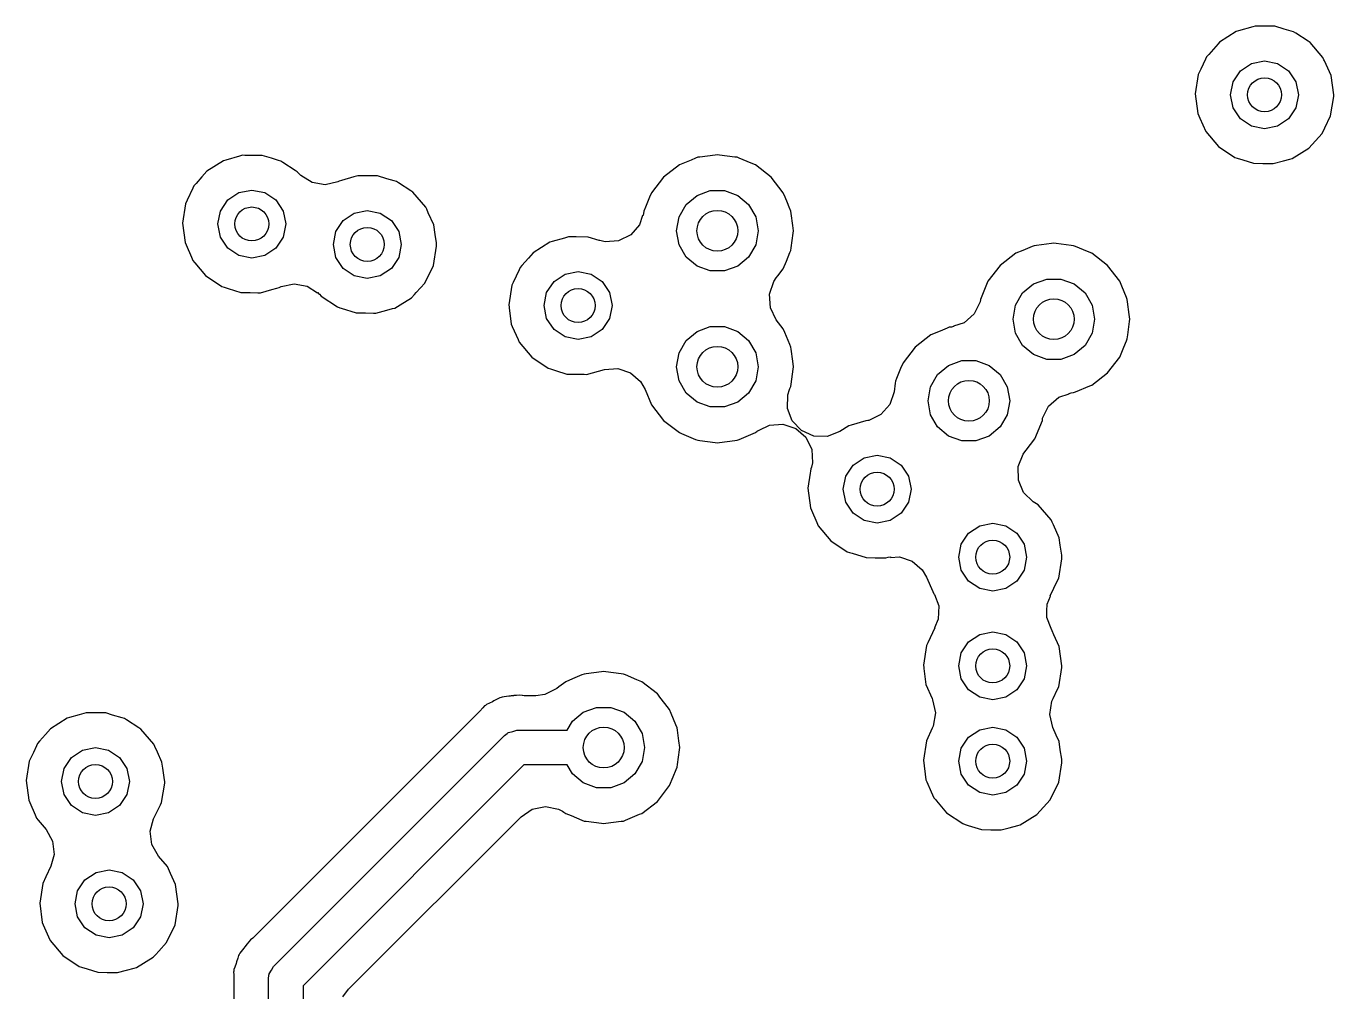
# Model space of a CAD drawing. Extents: x 0.99 to 4.24, y -7.27 to -4.02.
# Drawn here: x 1.291 to 1.6697, y -6.3739 to -6.0943 of the extents above; entities that cross this region are included whole.
import ezdxf

# ---------------------------------------------------------------- set-up
doc = ezdxf.new("R2010")
doc.units = 0
doc.header["$MEASUREMENT"] = 0
doc.layers.add('BLACK', color=7, linetype='CONTINUOUS')

msp = doc.modelspace()

# ---------------------------------------------------------------- linework, layer by layer
at = {"layer": 'BLACK', "linetype": 'CONTINUOUS'}
for p, q in [((1.64141, -6.09586), (1.6366, -6.09889)), ((1.64209, -6.09566), (1.64141, -6.09586)), ((1.6462, -6.09449), (1.64209, -6.09566)), ((1.64209, -6.09566), (1.64209, -6.09566)), ((1.64688, -6.09429), (1.6462, -6.09449)), ((1.6462, -6.09449), (1.6462, -6.09449)), ((1.64759, -6.0943), (1.64688, -6.09429)), ((1.6491, -6.09431), (1.64759, -6.0943)), ((1.65257, -6.09433), (1.6491, -6.09431)), ((1.6553, -6.09514), (1.65257, -6.09433)), ((1.65734, -6.09575), (1.6553, -6.09514)), ((1.65802, -6.09596), (1.65734, -6.09575)), ((1.65734, -6.09575), (1.65734, -6.09575)), ((1.65862, -6.09634), (1.65802, -6.09596)), ((1.6622, -6.09867), (1.65862, -6.09634)), ((1.63613, -6.09942), (1.63346, -6.10245)), ((1.6366, -6.09889), (1.63613, -6.09942)), ((1.6628, -6.09905), (1.6622, -6.09867)), ((1.6622, -6.09867), (1.6622, -6.09867)), ((1.66651, -6.10336), (1.6628, -6.09905)), ((1.63253, -6.1038), (1.63114, -6.10676)), ((1.63283, -6.10316), (1.63253, -6.1038)), ((1.63253, -6.1038), (1.63253, -6.1038)), ((1.63346, -6.10245), (1.63283, -6.10316)), ((1.64584, -6.10508), (1.64961, -6.10433)), ((1.64961, -6.10433), (1.65337, -6.10508)), ((1.66681, -6.10401), (1.66651, -6.10336)), ((1.66697, -6.10437), (1.66681, -6.10401)), ((1.66681, -6.10401), (1.66681, -6.10401)), ((1.66887, -6.10854), (1.66697, -6.10437)), ((1.63042, -6.10831), (1.62954, -6.11393)), ((1.63114, -6.10676), (1.63042, -6.10831)), ((1.64051, -6.11041), (1.64265, -6.10721)), ((1.64265, -6.10721), (1.64584, -6.10508)), ((1.65337, -6.10508), (1.65657, -6.10721)), ((1.65657, -6.10721), (1.6587, -6.11041)), ((1.66967, -6.11417), (1.66887, -6.10854)), ((1.63976, -6.11417), (1.64051, -6.11041)), ((1.6587, -6.11041), (1.65945, -6.11417)), ((1.62954, -6.11393), (1.63028, -6.11957)), ((1.64051, -6.11794), (1.63976, -6.11417)), ((1.65945, -6.11417), (1.6587, -6.11794)), ((1.66872, -6.12027), (1.66967, -6.11466)), ((1.66967, -6.11466), (1.66967, -6.11417)), ((1.63028, -6.11957), (1.63056, -6.12022)), ((1.64265, -6.12113), (1.64051, -6.11794)), ((1.6587, -6.11794), (1.65657, -6.12113)), ((1.63056, -6.12022), (1.63056, -6.12022)), ((1.63056, -6.12022), (1.63087, -6.12091)), ((1.63087, -6.12091), (1.63257, -6.12478)), ((1.64584, -6.12327), (1.64265, -6.12113)), ((1.64961, -6.12402), (1.64584, -6.12327)), ((1.65337, -6.12327), (1.64961, -6.12402)), ((1.65657, -6.12113), (1.65337, -6.12327)), ((1.66703, -6.12377), (1.66872, -6.12027)), ((1.63257, -6.12478), (1.63623, -6.12913)), ((1.66242, -6.12961), (1.66624, -6.12539)), ((1.66624, -6.12539), (1.66703, -6.12377)), ((1.63623, -6.12913), (1.64097, -6.13228)), ((1.65758, -6.13259), (1.66242, -6.12961)), ((1.34811, -6.13326), (1.34329, -6.13629)), ((1.34879, -6.13306), (1.34811, -6.13326)), ((1.35278, -6.13192), (1.34879, -6.13306)), ((1.34879, -6.13306), (1.34879, -6.13306)), ((1.35358, -6.13169), (1.35278, -6.13192)), ((1.35429, -6.1317), (1.35358, -6.13169)), ((1.3558, -6.13171), (1.35429, -6.1317)), ((1.35927, -6.13173), (1.3558, -6.13171)), ((1.36199, -6.13254), (1.35927, -6.13173)), ((1.36404, -6.13316), (1.36199, -6.13254)), ((1.36472, -6.13336), (1.36404, -6.13316)), ((1.36404, -6.13316), (1.36404, -6.13316)), ((1.36531, -6.13374), (1.36472, -6.13336)), ((1.3689, -6.13607), (1.36531, -6.13374)), ((1.48013, -6.13447), (1.47557, -6.13797)), ((1.48352, -6.13307), (1.48013, -6.13447)), ((1.48484, -6.13252), (1.48352, -6.13307)), ((1.48544, -6.13227), (1.48484, -6.13252)), ((1.48484, -6.13252), (1.48484, -6.13252)), ((1.48609, -6.13219), (1.48544, -6.13227)), ((1.49049, -6.13161), (1.48609, -6.13219)), ((1.48609, -6.13219), (1.48609, -6.13219)), ((1.49114, -6.13152), (1.49049, -6.13161)), ((1.49179, -6.13161), (1.49114, -6.13152)), ((1.49619, -6.13219), (1.49179, -6.13161)), ((1.49684, -6.13227), (1.49619, -6.13219)), ((1.49619, -6.13219), (1.49619, -6.13219)), ((1.49744, -6.13252), (1.49684, -6.13227)), ((1.50093, -6.13397), (1.49744, -6.13252)), ((1.49744, -6.13252), (1.49744, -6.13252)), ((1.50215, -6.13447), (1.50093, -6.13397)), ((1.50671, -6.13797), (1.50215, -6.13447)), ((1.64097, -6.13228), (1.64164, -6.1325)), ((1.64164, -6.1325), (1.64164, -6.1325)), ((1.64164, -6.1325), (1.64327, -6.133)), ((1.64327, -6.133), (1.6464, -6.13398)), ((1.6464, -6.13398), (1.6491, -6.13403)), ((1.6491, -6.13403), (1.65138, -6.13407)), ((1.65138, -6.13407), (1.65138, -6.13407)), ((1.65138, -6.13407), (1.65209, -6.13409)), ((1.65209, -6.13409), (1.65513, -6.13326)), ((1.65513, -6.13326), (1.65689, -6.13278)), ((1.65689, -6.13278), (1.65758, -6.13259)), ((1.65689, -6.13278), (1.65689, -6.13278)), ((1.34186, -6.13792), (1.34017, -6.13983)), ((1.34329, -6.13629), (1.34186, -6.13792)), ((1.36949, -6.13645), (1.3689, -6.13607)), ((1.3689, -6.13607), (1.3689, -6.13607)), ((1.36995, -6.13699), (1.36949, -6.13645)), ((1.37008, -6.1371), (1.36995, -6.13699)), ((1.37046, -6.1375), (1.37008, -6.1371)), ((1.37376, -6.13957), (1.37046, -6.1375)), ((1.38588, -6.13793), (1.38225, -6.13897)), ((1.38704, -6.1376), (1.38588, -6.13793)), ((1.38775, -6.1376), (1.38704, -6.1376)), ((1.38926, -6.13761), (1.38775, -6.1376)), ((1.39273, -6.13763), (1.38926, -6.13761)), ((1.39546, -6.13845), (1.39273, -6.13763)), ((1.3975, -6.13906), (1.39546, -6.13845)), ((1.47557, -6.13797), (1.47207, -6.14253)), ((1.51021, -6.14253), (1.50671, -6.13797)), ((1.33923, -6.1412), (1.33758, -6.14471)), ((1.33953, -6.14056), (1.33923, -6.1412)), ((1.33923, -6.1412), (1.33923, -6.1412)), ((1.34017, -6.13983), (1.33953, -6.14056)), ((1.34934, -6.14462), (1.35253, -6.14248)), ((1.35253, -6.14248), (1.3563, -6.14173)), ((1.3563, -6.14173), (1.36007, -6.14248)), ((1.36007, -6.14248), (1.36326, -6.14462)), ((1.37759, -6.14022), (1.37376, -6.13957)), ((1.38119, -6.1394), (1.37759, -6.14022)), ((1.38157, -6.13916), (1.38119, -6.1394)), ((1.38225, -6.13897), (1.38157, -6.13916)), ((1.38225, -6.13897), (1.38225, -6.13897)), ((1.39818, -6.13926), (1.3975, -6.13906)), ((1.3975, -6.13906), (1.3975, -6.13906)), ((1.39878, -6.13965), (1.39818, -6.13926)), ((1.40236, -6.14197), (1.39878, -6.13965)), ((1.40295, -6.14236), (1.40236, -6.14197)), ((1.40236, -6.14197), (1.40236, -6.14197)), ((1.40667, -6.14667), (1.40295, -6.14236)), ((1.47207, -6.14253), (1.47153, -6.14384)), ((1.48524, -6.14331), (1.48909, -6.14191)), ((1.48909, -6.14191), (1.49319, -6.14191)), ((1.49319, -6.14191), (1.49705, -6.14331)), ((1.51075, -6.14384), (1.51021, -6.14253)), ((1.33711, -6.14571), (1.33623, -6.15133)), ((1.33758, -6.14471), (1.33711, -6.14571)), ((1.34721, -6.14781), (1.34934, -6.14462)), ((1.36326, -6.14462), (1.36539, -6.14781)), ((1.47153, -6.14384), (1.47036, -6.14667)), ((1.48004, -6.1495), (1.48209, -6.14595)), ((1.48209, -6.14595), (1.48524, -6.14331)), ((1.49705, -6.14331), (1.50019, -6.14595)), ((1.50019, -6.14595), (1.50224, -6.1495)), ((1.51141, -6.14542), (1.51075, -6.14384)), ((1.51192, -6.14667), (1.51141, -6.14542)), ((1.34646, -6.15157), (1.34721, -6.14781)), ((1.36539, -6.14781), (1.36614, -6.15157)), ((1.3828, -6.15052), (1.386, -6.14839)), ((1.386, -6.14839), (1.38976, -6.14764)), ((1.38976, -6.14764), (1.39353, -6.14839)), ((1.39353, -6.14839), (1.39672, -6.15052)), ((1.40696, -6.14732), (1.40667, -6.14667)), ((1.40743, -6.14833), (1.40696, -6.14732)), ((1.40696, -6.14732), (1.40696, -6.14732)), ((1.40902, -6.15185), (1.40743, -6.14833)), ((1.4695, -6.14909), (1.46859, -6.15179)), ((1.46962, -6.14912), (1.4695, -6.14909)), ((1.46979, -6.14849), (1.46962, -6.14912)), ((1.46987, -6.14784), (1.46979, -6.14849)), ((1.47036, -6.14667), (1.46987, -6.14784)), ((1.47933, -6.15354), (1.48004, -6.1495)), ((1.50224, -6.1495), (1.50295, -6.15354)), ((1.51241, -6.14784), (1.51192, -6.14667)), ((1.5125, -6.14849), (1.51241, -6.14784)), ((1.51295, -6.15198), (1.5125, -6.14849)), ((1.5125, -6.14849), (1.5125, -6.14849)), ((1.33623, -6.15133), (1.33697, -6.15697)), ((1.34721, -6.15534), (1.34646, -6.15157)), ((1.36614, -6.15157), (1.36539, -6.15534)), ((1.37992, -6.15748), (1.38067, -6.15371)), ((1.38067, -6.15371), (1.3828, -6.15052)), ((1.39672, -6.15052), (1.39886, -6.15371)), ((1.39886, -6.15371), (1.39961, -6.15748)), ((1.40943, -6.15466), (1.40902, -6.15185)), ((1.46859, -6.15179), (1.46603, -6.15471)), ((1.48004, -6.15758), (1.47933, -6.15354)), ((1.50295, -6.15354), (1.50224, -6.15758)), ((1.51316, -6.15354), (1.51295, -6.15198)), ((1.51308, -6.15419), (1.51316, -6.15354)), ((1.33697, -6.15697), (1.33726, -6.15762)), ((1.33726, -6.15762), (1.33726, -6.15762)), ((1.33726, -6.15762), (1.33884, -6.16122)), ((1.34934, -6.15853), (1.34721, -6.15534)), ((1.36539, -6.15534), (1.36326, -6.15853)), ((1.38067, -6.16125), (1.37992, -6.15748)), ((1.39961, -6.15748), (1.39886, -6.16125)), ((1.40976, -6.15698), (1.40943, -6.15466)), ((1.40983, -6.15748), (1.40976, -6.15698)), ((1.40982, -6.15797), (1.40983, -6.15748)), ((1.44259, -6.15688), (1.43778, -6.15992)), ((1.44328, -6.15668), (1.44259, -6.15688)), ((1.44689, -6.15565), (1.44328, -6.15668)), ((1.44328, -6.15668), (1.44328, -6.15668)), ((1.44806, -6.15532), (1.44689, -6.15565)), ((1.44877, -6.15532), (1.44806, -6.15532)), ((1.45028, -6.15533), (1.44877, -6.15532)), ((1.45375, -6.15535), (1.45028, -6.15533)), ((1.45695, -6.15631), (1.45375, -6.15535)), ((1.45711, -6.15635), (1.45695, -6.15631)), ((1.45866, -6.15669), (1.45711, -6.15635)), ((1.46254, -6.15643), (1.45866, -6.15669)), ((1.46603, -6.15471), (1.46254, -6.15643)), ((1.48209, -6.16114), (1.48004, -6.15758)), ((1.50224, -6.15758), (1.50019, -6.16114)), ((1.51251, -6.15849), (1.51308, -6.15419)), ((1.58353, -6.15778), (1.58288, -6.15787)), ((1.58794, -6.1572), (1.58353, -6.15778)), ((1.58353, -6.15778), (1.58353, -6.15778)), ((1.58858, -6.15711), (1.58794, -6.1572)), ((1.58923, -6.1572), (1.58858, -6.15711)), ((1.59363, -6.15778), (1.58923, -6.1572)), ((1.59428, -6.15787), (1.59363, -6.15778)), ((1.59363, -6.15778), (1.59363, -6.15778)), ((1.33884, -6.16122), (1.33926, -6.16218)), ((1.35253, -6.16067), (1.34934, -6.15853)), ((1.3563, -6.16142), (1.35253, -6.16067)), ((1.36007, -6.16067), (1.3563, -6.16142)), ((1.36326, -6.15853), (1.36007, -6.16067)), ((1.3828, -6.16444), (1.38067, -6.16125)), ((1.39886, -6.16125), (1.39672, -6.16444)), ((1.40888, -6.16358), (1.40982, -6.15797)), ((1.4364, -6.16148), (1.43455, -6.16357)), ((1.43778, -6.15992), (1.4364, -6.16148)), ((1.48524, -6.16377), (1.48209, -6.16114)), ((1.50019, -6.16114), (1.49705, -6.16377)), ((1.51112, -6.16236), (1.51216, -6.15985)), ((1.51216, -6.15985), (1.51241, -6.15924)), ((1.51216, -6.15985), (1.51216, -6.15985)), ((1.51241, -6.15924), (1.51251, -6.15849)), ((1.57757, -6.16006), (1.57301, -6.16356)), ((1.57956, -6.15924), (1.57757, -6.16006)), ((1.58228, -6.15811), (1.57956, -6.15924)), ((1.58288, -6.15787), (1.58228, -6.15811)), ((1.58228, -6.15811), (1.58228, -6.15811)), ((1.59488, -6.15811), (1.59428, -6.15787)), ((1.59837, -6.15956), (1.59488, -6.15811)), ((1.59488, -6.15811), (1.59488, -6.15811)), ((1.59959, -6.16006), (1.59837, -6.15956)), ((1.60415, -6.16356), (1.59959, -6.16006)), ((1.33926, -6.16218), (1.33972, -6.16272)), ((1.33972, -6.16272), (1.33972, -6.16272)), ((1.33972, -6.16272), (1.33977, -6.16278)), ((1.33977, -6.16278), (1.34292, -6.16653)), ((1.386, -6.16657), (1.3828, -6.16444)), ((1.39672, -6.16444), (1.39353, -6.16657)), ((1.4064, -6.1687), (1.40888, -6.16358)), ((1.43371, -6.16482), (1.43198, -6.16852)), ((1.43402, -6.16418), (1.43371, -6.16482)), ((1.43371, -6.16482), (1.43371, -6.16482)), ((1.43455, -6.16357), (1.43402, -6.16418)), ((1.44702, -6.1661), (1.45079, -6.16535)), ((1.45079, -6.16535), (1.45455, -6.1661)), ((1.48909, -6.16517), (1.48524, -6.16377)), ((1.49319, -6.16517), (1.48909, -6.16517)), ((1.49705, -6.16377), (1.49319, -6.16517)), ((1.50863, -6.16662), (1.51021, -6.16455)), ((1.51021, -6.16455), (1.51112, -6.16236)), ((1.57301, -6.16356), (1.56951, -6.16812)), ((1.60765, -6.16812), (1.60415, -6.16356)), ((1.34292, -6.16653), (1.34766, -6.16969)), ((1.36482, -6.16965), (1.36857, -6.16885)), ((1.36857, -6.16885), (1.37239, -6.16954)), ((1.38976, -6.16732), (1.386, -6.16657)), ((1.39353, -6.16657), (1.38976, -6.16732)), ((1.40394, -6.17142), (1.4064, -6.1687)), ((1.43198, -6.16852), (1.4316, -6.16933)), ((1.44169, -6.17143), (1.44383, -6.16824)), ((1.44383, -6.16824), (1.44702, -6.1661)), ((1.45455, -6.1661), (1.45775, -6.16824)), ((1.45775, -6.16824), (1.45988, -6.17143)), ((1.50623, -6.17193), (1.50748, -6.16825)), ((1.50748, -6.16825), (1.50821, -6.16716)), ((1.50821, -6.16716), (1.50863, -6.16662)), ((1.56951, -6.16812), (1.56731, -6.17343)), ((1.57953, -6.17154), (1.58268, -6.16891)), ((1.58268, -6.16891), (1.58653, -6.1675)), ((1.58653, -6.1675), (1.59063, -6.1675)), ((1.59063, -6.1675), (1.59449, -6.16891)), ((1.59449, -6.16891), (1.59763, -6.17154)), ((1.60827, -6.16962), (1.60765, -6.16812)), ((1.34766, -6.16969), (1.34834, -6.1699)), ((1.34834, -6.1699), (1.34834, -6.1699)), ((1.34834, -6.1699), (1.34948, -6.17025)), ((1.34948, -6.17025), (1.35309, -6.17138)), ((1.35309, -6.17138), (1.35579, -6.17143)), ((1.35579, -6.17143), (1.35807, -6.17147)), ((1.35807, -6.17147), (1.35807, -6.17147)), ((1.35807, -6.17147), (1.35878, -6.17149)), ((1.35878, -6.17149), (1.36209, -6.17058)), ((1.36209, -6.17058), (1.36358, -6.17018)), ((1.36358, -6.17018), (1.36427, -6.16999)), ((1.36358, -6.17018), (1.36358, -6.17018)), ((1.36427, -6.16999), (1.36482, -6.16965)), ((1.37239, -6.16954), (1.37537, -6.17146)), ((1.37537, -6.17146), (1.3754, -6.17142)), ((1.3754, -6.17142), (1.37566, -6.17165)), ((1.37566, -6.17165), (1.37566, -6.17165)), ((1.37566, -6.17165), (1.37566, -6.17165)), ((1.37566, -6.17165), (1.37593, -6.1719)), ((1.37593, -6.1719), (1.37639, -6.17244)), ((1.37639, -6.17244), (1.38112, -6.17559)), ((1.39927, -6.17495), (1.40258, -6.17292)), ((1.40258, -6.17292), (1.40346, -6.17195)), ((1.40346, -6.17195), (1.40394, -6.17142)), ((1.4316, -6.16933), (1.43072, -6.17495)), ((1.44094, -6.1752), (1.44169, -6.17143)), ((1.45988, -6.17143), (1.46063, -6.1752)), ((1.50649, -6.17581), (1.50623, -6.17193)), ((1.57748, -6.17509), (1.57953, -6.17154)), ((1.59763, -6.17154), (1.59968, -6.17509)), ((1.6096, -6.17283), (1.60827, -6.16962)), ((1.60985, -6.17343), (1.6096, -6.17283)), ((1.6096, -6.17283), (1.6096, -6.17283)), ((1.38112, -6.17559), (1.3818, -6.1758)), ((1.3818, -6.1758), (1.3818, -6.1758)), ((1.3818, -6.1758), (1.38223, -6.17594)), ((1.38223, -6.17594), (1.38656, -6.17729)), ((1.39224, -6.17739), (1.39545, -6.17652)), ((1.39545, -6.17652), (1.39705, -6.17608)), ((1.39705, -6.17608), (1.39773, -6.1759)), ((1.39705, -6.17608), (1.39705, -6.17608)), ((1.39773, -6.1759), (1.39927, -6.17495)), ((1.43072, -6.17495), (1.43081, -6.17566)), ((1.43081, -6.17566), (1.43084, -6.17583)), ((1.43081, -6.17566), (1.43081, -6.17566)), ((1.43084, -6.17583), (1.43146, -6.18059)), ((1.44169, -6.17896), (1.44094, -6.1752)), ((1.46063, -6.1752), (1.45988, -6.17896)), ((1.50821, -6.17929), (1.50649, -6.17581)), ((1.56722, -6.17411), (1.5655, -6.17759)), ((1.56723, -6.17408), (1.56722, -6.17411)), ((1.56731, -6.17343), (1.56723, -6.17408)), ((1.57677, -6.17913), (1.57748, -6.17509)), ((1.59968, -6.17509), (1.60039, -6.17913)), ((1.60994, -6.17408), (1.60985, -6.17343)), ((1.61043, -6.17781), (1.60994, -6.17408)), ((1.60994, -6.17408), (1.60994, -6.17408)), ((1.38656, -6.17729), (1.38925, -6.17734)), ((1.38925, -6.17734), (1.39153, -6.17738)), ((1.39153, -6.17738), (1.39153, -6.17738)), ((1.39153, -6.17738), (1.39224, -6.17739)), ((1.44383, -6.18216), (1.44169, -6.17896)), ((1.45988, -6.17896), (1.45775, -6.18216)), ((1.51021, -6.1819), (1.50821, -6.17929)), ((1.56258, -6.18016), (1.55954, -6.18119)), ((1.5655, -6.17759), (1.56258, -6.18016)), ((1.57748, -6.18317), (1.57677, -6.17913)), ((1.60039, -6.17913), (1.59968, -6.18317)), ((1.61, -6.18369), (1.61052, -6.17978)), ((1.6106, -6.17913), (1.61043, -6.17781)), ((1.61052, -6.17978), (1.6106, -6.17913)), ((1.43146, -6.18059), (1.43175, -6.18124)), ((1.43175, -6.18124), (1.43175, -6.18124)), ((1.43175, -6.18124), (1.43342, -6.18504)), ((1.44702, -6.18429), (1.44383, -6.18216)), ((1.45079, -6.18504), (1.44702, -6.18429)), ((1.45455, -6.18429), (1.45079, -6.18504)), ((1.45775, -6.18216), (1.45455, -6.18429)), ((1.48209, -6.18532), (1.48524, -6.18268)), ((1.48524, -6.18268), (1.48909, -6.18128)), ((1.48909, -6.18128), (1.49319, -6.18128)), ((1.49319, -6.18128), (1.49705, -6.18268)), ((1.49705, -6.18268), (1.50019, -6.18532)), ((1.51065, -6.18296), (1.51021, -6.1819)), ((1.51211, -6.1865), (1.51065, -6.18296)), ((1.55297, -6.18369), (1.54841, -6.18719)), ((1.55566, -6.18257), (1.55297, -6.18369)), ((1.55767, -6.18174), (1.55566, -6.18257)), ((1.55828, -6.18149), (1.55767, -6.18174)), ((1.55767, -6.18174), (1.55767, -6.18174)), ((1.55892, -6.1814), (1.55828, -6.18149)), ((1.55956, -6.18123), (1.55892, -6.1814)), ((1.55954, -6.18119), (1.55956, -6.18123)), ((1.57953, -6.18673), (1.57748, -6.18317)), ((1.59968, -6.18317), (1.59763, -6.18673)), ((1.60985, -6.18483), (1.61, -6.18369)), ((1.43342, -6.18504), (1.43375, -6.1858)), ((1.43375, -6.1858), (1.43741, -6.19016)), ((1.48004, -6.18887), (1.48209, -6.18532)), ((1.50019, -6.18532), (1.50224, -6.18887)), ((1.51241, -6.18721), (1.51211, -6.1865)), ((1.5125, -6.18786), (1.51241, -6.18721)), ((1.51295, -6.19133), (1.5125, -6.18786)), ((1.5125, -6.18786), (1.5125, -6.18786)), ((1.54841, -6.18719), (1.54491, -6.19175)), ((1.58268, -6.18936), (1.57953, -6.18673)), ((1.59763, -6.18673), (1.59449, -6.18936)), ((1.60765, -6.19014), (1.60886, -6.18721)), ((1.60886, -6.18721), (1.6096, -6.18544)), ((1.6096, -6.18544), (1.60985, -6.18483)), ((1.6096, -6.18544), (1.6096, -6.18544)), ((1.43741, -6.19016), (1.44215, -6.19331)), ((1.47933, -6.19291), (1.48004, -6.18887)), ((1.50224, -6.18887), (1.50295, -6.19291)), ((1.51316, -6.19291), (1.51295, -6.19133)), ((1.54491, -6.19175), (1.54421, -6.19343)), ((1.55807, -6.19253), (1.56193, -6.19112)), ((1.56193, -6.19112), (1.56603, -6.19112)), ((1.56603, -6.19112), (1.56988, -6.19253)), ((1.58653, -6.19077), (1.58268, -6.18936)), ((1.59063, -6.19077), (1.58653, -6.19077)), ((1.59449, -6.18936), (1.59063, -6.19077)), ((1.60415, -6.1947), (1.60765, -6.19014)), ((1.44215, -6.19331), (1.44283, -6.19352)), ((1.44283, -6.19352), (1.44283, -6.19352)), ((1.44283, -6.19352), (1.4443, -6.19398)), ((1.4443, -6.19398), (1.44758, -6.19501)), ((1.44758, -6.19501), (1.45028, -6.19505)), ((1.45028, -6.19505), (1.45256, -6.1951)), ((1.45256, -6.1951), (1.45256, -6.1951)), ((1.45256, -6.1951), (1.45327, -6.19511)), ((1.45327, -6.19511), (1.45842, -6.1937)), ((1.45842, -6.1937), (1.4623, -6.19343)), ((1.4623, -6.19343), (1.46598, -6.19467)), ((1.46598, -6.19467), (1.46892, -6.19722)), ((1.48004, -6.19695), (1.47933, -6.19291)), ((1.50295, -6.19291), (1.50224, -6.19695)), ((1.5125, -6.1979), (1.51308, -6.19356)), ((1.51308, -6.19356), (1.51316, -6.19291)), ((1.54421, -6.19343), (1.54303, -6.19629)), ((1.55288, -6.19872), (1.55493, -6.19516)), ((1.55493, -6.19516), (1.55807, -6.19253)), ((1.56988, -6.19253), (1.57302, -6.19516)), ((1.57302, -6.19516), (1.57508, -6.19872)), ((1.59959, -6.1982), (1.60415, -6.1947)), ((1.46892, -6.19722), (1.47024, -6.1995)), ((1.48209, -6.20051), (1.48004, -6.19695)), ((1.50224, -6.19695), (1.50019, -6.20051)), ((1.51155, -6.20106), (1.51206, -6.19945)), ((1.51206, -6.19945), (1.51216, -6.19922)), ((1.51216, -6.19922), (1.51241, -6.19861)), ((1.51216, -6.19922), (1.51216, -6.19922)), ((1.51241, -6.19861), (1.5125, -6.1979)), ((1.54262, -6.1977), (1.5423, -6.20012)), ((1.54271, -6.19706), (1.54262, -6.1977)), ((1.54262, -6.1977), (1.54262, -6.1977)), ((1.54303, -6.19629), (1.54271, -6.19706)), ((1.55217, -6.20276), (1.55288, -6.19872)), ((1.57508, -6.19872), (1.57579, -6.20276)), ((1.59488, -6.20015), (1.59899, -6.19845)), ((1.59899, -6.19845), (1.59959, -6.1982)), ((1.47024, -6.1995), (1.47207, -6.20392)), ((1.48524, -6.20314), (1.48209, -6.20051)), ((1.48909, -6.20454), (1.48524, -6.20314)), ((1.49705, -6.20314), (1.49319, -6.20454)), ((1.50019, -6.20051), (1.49705, -6.20314)), ((1.51145, -6.20495), (1.51155, -6.20106)), ((1.5423, -6.20012), (1.54105, -6.2038)), ((1.55288, -6.2068), (1.55217, -6.20276)), ((1.57579, -6.20276), (1.57508, -6.2068)), ((1.58706, -6.2043), (1.58998, -6.20173)), ((1.58998, -6.20173), (1.59302, -6.2007)), ((1.593, -6.20066), (1.59363, -6.20049)), ((1.59302, -6.2007), (1.593, -6.20066)), ((1.59363, -6.20049), (1.59428, -6.2004)), ((1.59428, -6.2004), (1.59488, -6.20015)), ((1.59488, -6.20015), (1.59488, -6.20015)), ((1.47207, -6.20392), (1.47557, -6.20848)), ((1.49319, -6.20454), (1.48909, -6.20454)), ((1.51284, -6.20858), (1.51145, -6.20495)), ((1.53849, -6.20672), (1.53501, -6.20844)), ((1.54105, -6.2038), (1.53849, -6.20672)), ((1.55493, -6.21035), (1.55288, -6.2068)), ((1.57508, -6.2068), (1.57302, -6.21035)), ((1.58534, -6.20778), (1.58706, -6.2043)), ((1.47557, -6.20848), (1.48013, -6.21198)), ((1.50324, -6.21127), (1.50626, -6.20978)), ((1.50626, -6.20978), (1.51014, -6.20953)), ((1.51014, -6.20953), (1.51382, -6.21078)), ((1.51552, -6.2114), (1.51284, -6.20858)), ((1.51382, -6.21078), (1.51674, -6.21334)), ((1.52921, -6.21003), (1.52664, -6.21165)), ((1.52989, -6.20983), (1.52921, -6.21003)), ((1.53416, -6.20861), (1.52989, -6.20983)), ((1.52989, -6.20983), (1.52989, -6.20983)), ((1.53468, -6.20847), (1.53416, -6.20861)), ((1.53416, -6.20861), (1.53416, -6.20861)), ((1.53489, -6.20847), (1.53468, -6.20847)), ((1.53501, -6.20844), (1.53489, -6.20847)), ((1.55807, -6.21298), (1.55493, -6.21035)), ((1.57302, -6.21035), (1.56988, -6.21298)), ((1.58305, -6.21377), (1.58525, -6.20845)), ((1.58525, -6.20845), (1.58533, -6.20781)), ((1.58533, -6.20781), (1.58534, -6.20778)), ((1.48013, -6.21198), (1.48074, -6.21223)), ((1.48074, -6.21223), (1.48484, -6.21393)), ((1.48484, -6.21393), (1.48484, -6.21393)), ((1.48484, -6.21393), (1.48544, -6.21418)), ((1.48544, -6.21418), (1.48609, -6.21427)), ((1.48609, -6.21427), (1.48609, -6.21427)), ((1.48609, -6.21427), (1.49049, -6.21485)), ((1.49179, -6.21485), (1.49619, -6.21427)), ((1.49619, -6.21427), (1.49684, -6.21418)), ((1.49619, -6.21427), (1.49619, -6.21427)), ((1.49684, -6.21418), (1.49744, -6.21393)), ((1.49744, -6.21393), (1.50155, -6.21223)), ((1.49744, -6.21393), (1.49744, -6.21393)), ((1.50155, -6.21223), (1.50215, -6.21198)), ((1.50215, -6.21198), (1.50267, -6.21159)), ((1.50267, -6.21158), (1.50278, -6.2115)), ((1.50267, -6.21159), (1.50267, -6.21158)), ((1.50278, -6.2115), (1.50302, -6.21138)), ((1.50302, -6.21138), (1.50323, -6.21126)), ((1.50323, -6.21126), (1.50324, -6.21127)), ((1.51907, -6.21298), (1.51552, -6.2114)), ((1.51674, -6.21334), (1.51846, -6.21683)), ((1.52295, -6.21308), (1.51907, -6.21298)), ((1.52658, -6.21169), (1.52295, -6.21308)), ((1.52664, -6.21165), (1.52658, -6.21169)), ((1.56193, -6.21439), (1.55807, -6.21298)), ((1.56603, -6.21439), (1.56193, -6.21439)), ((1.56988, -6.21298), (1.56603, -6.21439)), ((1.58055, -6.21702), (1.58305, -6.21377)), ((1.49049, -6.21485), (1.49114, -6.21493)), ((1.49114, -6.21493), (1.49179, -6.21485)), ((1.51846, -6.21683), (1.51872, -6.2207)), ((1.57824, -6.22181), (1.57968, -6.2182)), ((1.57968, -6.2182), (1.58014, -6.21756)), ((1.58014, -6.21756), (1.58055, -6.21702)), ((1.51843, -6.22201), (1.51821, -6.22248)), ((1.51872, -6.2207), (1.51843, -6.22201)), ((1.52831, -6.22458), (1.53044, -6.22139)), ((1.53044, -6.22139), (1.53363, -6.21925)), ((1.53363, -6.21925), (1.5374, -6.2185)), ((1.5374, -6.2185), (1.54117, -6.21925)), ((1.54117, -6.21925), (1.54436, -6.22139)), ((1.54436, -6.22139), (1.54649, -6.22458)), ((1.5783, -6.2257), (1.57824, -6.22181)), ((1.51801, -6.22375), (1.51734, -6.2281)), ((1.5181, -6.22318), (1.51801, -6.22375)), ((1.51821, -6.22248), (1.5181, -6.22318)), ((1.5181, -6.22318), (1.5181, -6.22318)), ((1.52756, -6.22835), (1.52831, -6.22458)), ((1.54649, -6.22458), (1.54724, -6.22835)), ((1.57983, -6.22927), (1.5783, -6.2257)), ((1.51734, -6.2281), (1.51807, -6.23374)), ((1.52831, -6.23211), (1.52756, -6.22835)), ((1.54724, -6.22835), (1.54649, -6.23211)), ((1.58262, -6.23198), (1.57983, -6.22927)), ((1.53044, -6.23531), (1.52831, -6.23211)), ((1.54649, -6.23211), (1.54436, -6.23531)), ((1.58406, -6.23291), (1.58262, -6.23198)), ((1.58777, -6.23722), (1.58406, -6.23291)), ((1.51807, -6.23374), (1.51836, -6.23439)), ((1.51836, -6.23439), (1.51836, -6.23439)), ((1.51836, -6.23439), (1.51993, -6.23796)), ((1.53363, -6.23744), (1.53044, -6.23531)), ((1.54436, -6.23531), (1.54117, -6.23744)), ((1.58806, -6.23787), (1.58777, -6.23722)), ((1.51993, -6.23796), (1.52037, -6.23895)), ((1.52037, -6.23895), (1.52403, -6.24331)), ((1.5374, -6.23819), (1.53363, -6.23744)), ((1.54117, -6.23744), (1.5374, -6.23819)), ((1.56177, -6.24426), (1.56391, -6.24107)), ((1.56391, -6.24107), (1.5671, -6.23894)), ((1.5671, -6.23894), (1.57087, -6.23819)), ((1.57087, -6.23819), (1.57463, -6.23894)), ((1.57463, -6.23894), (1.57783, -6.24107)), ((1.57783, -6.24107), (1.57996, -6.24426)), ((1.58845, -6.23871), (1.58806, -6.23787)), ((1.58806, -6.23787), (1.58806, -6.23787)), ((1.59013, -6.2424), (1.58845, -6.23871)), ((1.52403, -6.24331), (1.52876, -6.24646)), ((1.56102, -6.24803), (1.56177, -6.24426)), ((1.57996, -6.24426), (1.58071, -6.24803)), ((1.59044, -6.24456), (1.59013, -6.2424)), ((1.59085, -6.24743), (1.59044, -6.24456)), ((1.52876, -6.24646), (1.52944, -6.24667)), ((1.52944, -6.24667), (1.52944, -6.24667)), ((1.52944, -6.24667), (1.53017, -6.2469)), ((1.53017, -6.2469), (1.53419, -6.24815)), ((1.53419, -6.24815), (1.53682, -6.2482)), ((1.53682, -6.2482), (1.53917, -6.24825)), ((1.53917, -6.24825), (1.53917, -6.24825)), ((1.53917, -6.24825), (1.53988, -6.24826)), ((1.53988, -6.24826), (1.54057, -6.24807)), ((1.54057, -6.24807), (1.54127, -6.24798)), ((1.54127, -6.24798), (1.54129, -6.24814)), ((1.54129, -6.24814), (1.54385, -6.24796)), ((1.54385, -6.24796), (1.54754, -6.24919)), ((1.56177, -6.2518), (1.56102, -6.24803)), ((1.58071, -6.24803), (1.57996, -6.2518)), ((1.58998, -6.25413), (1.59093, -6.24852)), ((1.59093, -6.24803), (1.59085, -6.24743)), ((1.59093, -6.24852), (1.59093, -6.24803)), ((1.54754, -6.24919), (1.55047, -6.25174)), ((1.55047, -6.25174), (1.55172, -6.25383)), ((1.56391, -6.25499), (1.56177, -6.2518)), ((1.57996, -6.2518), (1.57783, -6.25499)), ((1.55172, -6.25383), (1.55354, -6.25799)), ((1.5671, -6.25712), (1.56391, -6.25499)), ((1.57783, -6.25499), (1.57463, -6.25712)), ((1.5875, -6.25925), (1.58967, -6.25477)), ((1.58967, -6.25477), (1.58998, -6.25413)), ((1.55354, -6.25799), (1.55354, -6.25799)), ((1.55354, -6.25799), (1.55383, -6.25864)), ((1.55383, -6.25864), (1.55399, -6.25882)), ((1.55399, -6.25882), (1.55524, -6.26214)), ((1.57087, -6.25787), (1.5671, -6.25712)), ((1.57463, -6.25712), (1.57087, -6.25787)), ((1.5866, -6.26166), (1.58761, -6.2593)), ((1.58761, -6.2593), (1.5875, -6.25925)), ((1.55524, -6.26214), (1.55511, -6.26603)), ((1.58652, -6.26554), (1.58656, -6.26353)), ((1.58656, -6.26353), (1.5866, -6.26166)), ((1.55511, -6.26603), (1.55406, -6.26849)), ((1.58776, -6.2687), (1.58652, -6.26554)), ((1.55409, -6.26851), (1.55207, -6.27282)), ((1.55406, -6.26849), (1.55409, -6.26851)), ((1.56391, -6.27257), (1.5671, -6.27043)), ((1.5671, -6.27043), (1.57087, -6.26969)), ((1.57087, -6.26969), (1.57463, -6.27043)), ((1.57463, -6.27043), (1.57783, -6.27257)), ((1.58777, -6.26872), (1.58776, -6.2687)), ((1.58806, -6.26936), (1.58777, -6.26872)), ((1.5886, -6.27054), (1.58806, -6.26936)), ((1.58806, -6.26936), (1.58806, -6.26936)), ((1.59013, -6.2739), (1.5886, -6.27054)), ((1.55168, -6.27366), (1.5508, -6.27928)), ((1.55207, -6.27282), (1.55168, -6.27366)), ((1.56177, -6.27576), (1.56391, -6.27257)), ((1.57783, -6.27257), (1.57996, -6.27576)), ((1.59093, -6.27953), (1.59013, -6.2739)), ((1.56102, -6.27953), (1.56177, -6.27576)), ((1.57996, -6.27576), (1.58071, -6.27953)), ((1.45193, -6.28215), (1.44916, -6.28329)), ((1.45253, -6.2819), (1.45193, -6.28215)), ((1.45193, -6.28215), (1.45193, -6.28215)), ((1.45318, -6.28181), (1.45253, -6.2819)), ((1.45758, -6.28123), (1.45318, -6.28181)), ((1.45318, -6.28181), (1.45318, -6.28181)), ((1.45823, -6.28115), (1.45758, -6.28123)), ((1.45887, -6.28123), (1.45823, -6.28115)), ((1.46328, -6.28181), (1.45887, -6.28123)), ((1.46393, -6.2819), (1.46328, -6.28181)), ((1.46328, -6.28181), (1.46328, -6.28181)), ((1.46453, -6.28215), (1.46393, -6.2819)), ((1.46781, -6.28351), (1.46453, -6.28215)), ((1.46453, -6.28215), (1.46453, -6.28215)), ((1.5508, -6.27928), (1.55089, -6.27999)), ((1.55089, -6.27999), (1.55089, -6.27999)), ((1.55089, -6.27999), (1.55092, -6.28023)), ((1.55092, -6.28023), (1.55154, -6.28492)), ((1.56177, -6.28329), (1.56102, -6.27953)), ((1.58071, -6.27953), (1.57996, -6.28329)), ((1.58998, -6.28563), (1.59093, -6.28002)), ((1.59093, -6.28002), (1.59093, -6.27953)), ((1.44462, -6.28609), (1.44114, -6.28781)), ((1.44527, -6.28559), (1.44462, -6.28609)), ((1.44722, -6.2841), (1.44527, -6.28559)), ((1.44916, -6.28329), (1.44722, -6.2841)), ((1.46924, -6.2841), (1.46781, -6.28351)), ((1.4738, -6.2876), (1.46924, -6.2841)), ((1.55154, -6.28492), (1.55331, -6.28896)), ((1.56391, -6.28649), (1.56177, -6.28329)), ((1.5671, -6.28862), (1.56391, -6.28649)), ((1.57783, -6.28649), (1.57463, -6.28862)), ((1.57996, -6.28329), (1.57783, -6.28649)), ((1.58838, -6.28893), (1.58967, -6.28627)), ((1.58967, -6.28627), (1.58998, -6.28563)), ((1.42602, -6.28988), (1.4243, -6.29071)), ((1.42644, -6.28967), (1.42602, -6.28988)), ((1.4274, -6.28915), (1.42644, -6.28967)), ((1.42812, -6.28876), (1.4274, -6.28915)), ((1.4274, -6.28915), (1.4274, -6.28915)), ((1.42848, -6.2887), (1.42812, -6.28876)), ((1.42881, -6.28854), (1.42848, -6.2887)), ((1.42936, -6.28848), (1.42881, -6.28854)), ((1.4307, -6.28832), (1.42936, -6.28848)), ((1.42936, -6.28848), (1.42936, -6.28848)), ((1.43117, -6.28825), (1.4307, -6.28832)), ((1.4314, -6.28821), (1.43117, -6.28825)), ((1.43181, -6.28815), (1.4314, -6.28821)), ((1.4314, -6.28821), (1.4314, -6.28821)), ((1.43215, -6.28815), (1.43181, -6.28815)), ((1.4322, -6.28814), (1.43215, -6.28815)), ((1.43295, -6.28805), (1.4322, -6.28814)), ((1.43377, -6.28796), (1.43295, -6.28805)), ((1.43295, -6.28805), (1.43295, -6.28805)), ((1.43458, -6.28813), (1.43377, -6.28796)), ((1.43471, -6.28814), (1.43458, -6.28813)), ((1.43518, -6.28815), (1.43471, -6.28814)), ((1.43856, -6.28815), (1.43518, -6.28815)), ((1.44114, -6.28781), (1.43856, -6.28815)), ((1.47419, -6.28811), (1.4738, -6.2876)), ((1.47422, -6.28815), (1.47419, -6.28811)), ((1.4773, -6.29216), (1.47422, -6.28815)), ((1.55331, -6.28896), (1.55348, -6.28934)), ((1.55348, -6.28934), (1.55432, -6.29314)), ((1.57087, -6.28937), (1.5671, -6.28862)), ((1.57463, -6.28862), (1.57087, -6.28937)), ((1.58739, -6.29361), (1.58802, -6.28978)), ((1.58802, -6.28978), (1.58838, -6.28893)), ((1.3063, -6.29368), (1.30351, -6.29448)), ((1.3083, -6.29311), (1.3063, -6.29368)), ((1.30901, -6.29312), (1.3083, -6.29311)), ((1.31052, -6.29312), (1.30901, -6.29312)), ((1.31399, -6.29315), (1.31052, -6.29312)), ((1.31599, -6.29374), (1.31399, -6.29315)), ((1.31876, -6.29457), (1.31599, -6.29374)), ((1.42207, -6.29291), (1.35703, -6.35795)), ((1.42234, -6.29263), (1.42207, -6.29291)), ((1.42322, -6.29168), (1.42234, -6.29263)), ((1.42372, -6.29113), (1.42322, -6.29168)), ((1.42399, -6.29099), (1.42372, -6.29113)), ((1.42413, -6.29085), (1.42399, -6.29099)), ((1.4243, -6.29071), (1.42413, -6.29085)), ((1.44918, -6.29557), (1.45232, -6.29294)), ((1.45232, -6.29294), (1.45618, -6.29154)), ((1.45618, -6.29154), (1.46028, -6.29154)), ((1.46028, -6.29154), (1.46413, -6.29294)), ((1.46413, -6.29294), (1.46728, -6.29557)), ((1.47778, -6.29333), (1.4773, -6.29216)), ((1.47913, -6.29658), (1.47778, -6.29333)), ((1.55432, -6.29314), (1.55365, -6.29696)), ((1.58828, -6.29739), (1.58739, -6.29361)), ((1.29802, -6.29771), (1.29653, -6.29939)), ((1.30283, -6.29467), (1.29802, -6.29771)), ((1.30351, -6.29448), (1.30283, -6.29467)), ((1.30351, -6.29448), (1.30351, -6.29448)), ((1.31944, -6.29478), (1.31876, -6.29457)), ((1.31876, -6.29457), (1.31876, -6.29457)), ((1.32004, -6.29516), (1.31944, -6.29478)), ((1.32362, -6.29748), (1.32004, -6.29516)), ((1.32362, -6.29749), (1.32362, -6.29748)), ((1.32421, -6.29787), (1.32362, -6.29749)), ((1.32793, -6.30218), (1.32421, -6.29787)), ((1.44768, -6.29817), (1.44918, -6.29557)), ((1.46728, -6.29557), (1.46933, -6.29913)), ((1.4795, -6.29747), (1.47913, -6.29658)), ((1.47958, -6.29811), (1.4795, -6.29747)), ((1.55338, -6.29759), (1.55168, -6.30122)), ((1.55365, -6.29696), (1.55338, -6.29759)), ((1.5671, -6.29799), (1.57087, -6.29724)), ((1.57087, -6.29724), (1.57463, -6.29799)), ((1.58929, -6.29962), (1.58828, -6.29739)), ((1.29481, -6.30134), (1.29425, -6.30198)), ((1.29653, -6.29939), (1.29481, -6.30134)), ((1.36261, -6.36654), (1.42952, -6.29963)), ((1.42952, -6.29963), (1.43023, -6.2991)), ((1.43023, -6.2991), (1.43035, -6.29896)), ((1.43035, -6.29896), (1.43046, -6.29893)), ((1.43046, -6.29893), (1.43067, -6.29877)), ((1.43067, -6.29877), (1.43187, -6.29851)), ((1.43187, -6.29851), (1.43305, -6.29817)), ((1.43305, -6.29817), (1.44768, -6.29817)), ((1.46933, -6.29913), (1.47004, -6.30317)), ((1.47958, -6.29812), (1.47958, -6.29811)), ((1.47999, -6.30122), (1.47958, -6.29812)), ((1.48025, -6.30317), (1.47999, -6.30122)), ((1.55168, -6.30122), (1.5508, -6.30684)), ((1.56177, -6.30332), (1.56391, -6.30013)), ((1.56391, -6.30013), (1.5671, -6.29799)), ((1.57463, -6.29799), (1.57783, -6.30013)), ((1.57783, -6.30013), (1.57996, -6.30332)), ((1.59013, -6.30145), (1.58929, -6.29962)), ((1.59046, -6.30381), (1.59013, -6.30145)), ((1.29304, -6.30455), (1.29183, -6.30713)), ((1.29395, -6.30262), (1.29304, -6.30455)), ((1.29425, -6.30198), (1.29395, -6.30262)), ((1.29395, -6.30262), (1.29395, -6.30262)), ((1.30406, -6.30603), (1.30726, -6.3039)), ((1.30726, -6.3039), (1.31102, -6.30315)), ((1.31102, -6.30315), (1.31479, -6.3039)), ((1.31479, -6.3039), (1.31798, -6.30603)), ((1.32822, -6.30283), (1.32793, -6.30218)), ((1.32897, -6.30447), (1.32822, -6.30283)), ((1.32822, -6.30283), (1.32822, -6.30283)), ((1.33028, -6.30736), (1.32897, -6.30447)), ((1.47004, -6.30317), (1.46933, -6.30721)), ((1.4796, -6.30806), (1.48016, -6.30381)), ((1.48016, -6.30381), (1.48025, -6.30317)), ((1.56102, -6.30709), (1.56177, -6.30332)), ((1.57996, -6.30332), (1.58071, -6.30709)), ((1.59085, -6.30648), (1.59046, -6.30381)), ((1.29183, -6.30713), (1.29096, -6.31275)), ((1.30118, -6.31299), (1.30193, -6.30923)), ((1.30193, -6.30923), (1.30406, -6.30603)), ((1.31798, -6.30603), (1.32012, -6.30923)), ((1.32012, -6.30923), (1.32087, -6.31299)), ((1.33054, -6.30913), (1.33028, -6.30736)), ((1.33102, -6.31249), (1.33054, -6.30913)), ((1.43512, -6.30817), (1.37114, -6.37215)), ((1.44768, -6.30817), (1.43512, -6.30817)), ((1.44918, -6.31076), (1.44768, -6.30817)), ((1.46933, -6.30721), (1.46728, -6.31076)), ((1.47925, -6.30947), (1.4795, -6.30887)), ((1.4795, -6.30887), (1.4796, -6.30806)), ((1.5508, -6.30684), (1.55154, -6.31248)), ((1.56177, -6.31085), (1.56102, -6.30709)), ((1.58071, -6.30709), (1.57996, -6.31085)), ((1.58998, -6.31319), (1.59093, -6.30758)), ((1.59093, -6.30709), (1.59085, -6.30648)), ((1.59093, -6.30758), (1.59093, -6.30709)), ((1.29096, -6.31275), (1.2917, -6.31839)), ((1.30193, -6.31676), (1.30118, -6.31299)), ((1.32087, -6.31299), (1.32012, -6.31676)), ((1.33109, -6.31299), (1.33102, -6.31249)), ((1.33108, -6.31348), (1.33109, -6.31299)), ((1.45232, -6.3134), (1.44918, -6.31076)), ((1.46728, -6.31076), (1.46413, -6.3134)), ((1.4773, -6.31418), (1.47834, -6.31166)), ((1.47834, -6.31166), (1.47925, -6.30947)), ((1.47925, -6.30947), (1.47925, -6.30947)), ((1.55154, -6.31248), (1.55182, -6.31313)), ((1.56391, -6.31405), (1.56177, -6.31085)), ((1.57996, -6.31085), (1.57783, -6.31405)), ((1.30406, -6.31995), (1.30193, -6.31676)), ((1.32012, -6.31676), (1.31798, -6.31995)), ((1.33014, -6.31909), (1.33108, -6.31348)), ((1.45618, -6.3148), (1.45232, -6.3134)), ((1.46028, -6.3148), (1.45618, -6.3148)), ((1.46413, -6.3134), (1.46028, -6.3148)), ((1.4738, -6.31874), (1.4773, -6.31418)), ((1.55182, -6.31313), (1.55182, -6.31313)), ((1.55182, -6.31313), (1.55309, -6.316)), ((1.55309, -6.316), (1.55383, -6.31769)), ((1.5671, -6.31618), (1.56391, -6.31405)), ((1.57087, -6.31693), (1.5671, -6.31618)), ((1.57463, -6.31618), (1.57087, -6.31693)), ((1.57783, -6.31405), (1.57463, -6.31618)), ((1.5875, -6.31831), (1.58998, -6.31319)), ((1.2917, -6.31839), (1.29198, -6.31904)), ((1.29198, -6.31904), (1.29198, -6.31904)), ((1.29198, -6.31904), (1.29357, -6.32265)), ((1.30726, -6.32209), (1.30406, -6.31995)), ((1.31798, -6.31995), (1.31479, -6.32209)), ((1.32787, -6.32378), (1.32983, -6.31973)), ((1.32983, -6.31973), (1.33014, -6.31909)), ((1.4375, -6.32103), (1.44132, -6.32027)), ((1.44132, -6.32027), (1.44513, -6.32103)), ((1.46924, -6.32224), (1.4738, -6.31874)), ((1.55383, -6.31769), (1.55429, -6.31823)), ((1.55429, -6.31823), (1.55429, -6.31823)), ((1.55429, -6.31823), (1.5546, -6.31861)), ((1.5546, -6.31861), (1.55749, -6.32205)), ((1.58368, -6.32253), (1.5875, -6.31831)), ((1.29357, -6.32265), (1.29399, -6.3236)), ((1.29399, -6.3236), (1.29444, -6.32414)), ((1.29444, -6.32414), (1.29444, -6.32414)), ((1.29444, -6.32414), (1.29675, -6.32688)), ((1.31102, -6.32283), (1.30726, -6.32209)), ((1.31479, -6.32209), (1.31102, -6.32283)), ((1.3269, -6.32738), (1.32787, -6.32378)), ((1.3843, -6.37316), (1.43427, -6.32319)), ((1.43427, -6.32319), (1.4375, -6.32103)), ((1.44513, -6.32103), (1.4463, -6.32161)), ((1.4463, -6.32161), (1.4467, -6.32184)), ((1.4467, -6.32184), (1.44722, -6.32224)), ((1.44722, -6.32224), (1.44875, -6.32287)), ((1.44875, -6.32287), (1.45193, -6.32419)), ((1.45193, -6.32419), (1.45193, -6.32419)), ((1.45193, -6.32419), (1.45253, -6.32444)), ((1.45253, -6.32444), (1.45318, -6.32452)), ((1.46328, -6.32452), (1.46393, -6.32444)), ((1.46393, -6.32444), (1.46453, -6.32419)), ((1.46453, -6.32419), (1.46863, -6.32249)), ((1.46453, -6.32419), (1.46453, -6.32419)), ((1.46863, -6.32249), (1.46924, -6.32224)), ((1.46863, -6.32249), (1.46863, -6.32249)), ((1.55749, -6.32205), (1.56223, -6.3252)), ((1.57884, -6.3255), (1.58368, -6.32253)), ((1.29675, -6.32688), (1.29862, -6.33028)), ((1.32737, -6.33124), (1.3269, -6.32738)), ((1.45318, -6.32452), (1.45318, -6.32452)), ((1.45318, -6.32452), (1.45758, -6.3251)), ((1.45758, -6.3251), (1.45823, -6.32519)), ((1.45823, -6.32519), (1.45887, -6.3251)), ((1.45887, -6.3251), (1.46328, -6.32452)), ((1.46328, -6.32452), (1.46328, -6.32452)), ((1.56223, -6.3252), (1.5629, -6.32541)), ((1.5629, -6.32541), (1.5629, -6.32541)), ((1.5629, -6.32541), (1.5638, -6.32569)), ((1.5638, -6.32569), (1.56766, -6.32689)), ((1.56766, -6.32689), (1.57036, -6.32694)), ((1.57036, -6.32694), (1.57264, -6.32699)), ((1.57264, -6.32699), (1.57264, -6.32699)), ((1.57264, -6.32699), (1.57335, -6.327)), ((1.57335, -6.327), (1.57565, -6.32637)), ((1.57565, -6.32637), (1.57815, -6.32569)), ((1.57815, -6.32569), (1.57884, -6.3255)), ((1.57815, -6.32569), (1.57815, -6.32569)), ((1.29862, -6.33028), (1.29904, -6.33415)), ((1.32929, -6.33462), (1.32737, -6.33124)), ((1.29904, -6.33415), (1.29814, -6.33752)), ((1.33187, -6.33761), (1.32929, -6.33462)), ((1.29814, -6.33752), (1.29669, -6.34061)), ((1.308, -6.34147), (1.31119, -6.33933)), ((1.31119, -6.33933), (1.31496, -6.33858)), ((1.31496, -6.33858), (1.31873, -6.33933)), ((1.31873, -6.33933), (1.32192, -6.34147)), ((1.33216, -6.33826), (1.33187, -6.33761)), ((1.33278, -6.33963), (1.33216, -6.33826)), ((1.33216, -6.33826), (1.33216, -6.33826)), ((1.29577, -6.34256), (1.2949, -6.34818)), ((1.29669, -6.34061), (1.29577, -6.34256)), ((1.30587, -6.34466), (1.308, -6.34147)), ((1.32192, -6.34147), (1.32405, -6.34466)), ((1.33422, -6.34279), (1.33278, -6.33963)), ((1.33503, -6.34843), (1.33422, -6.34279)), ((1.30512, -6.34843), (1.30587, -6.34466)), ((1.32405, -6.34466), (1.3248, -6.34843)), ((1.2949, -6.34818), (1.29563, -6.35382)), ((1.30587, -6.35219), (1.30512, -6.34843)), ((1.3248, -6.34843), (1.32405, -6.35219)), ((1.33408, -6.35453), (1.33502, -6.34892)), ((1.33502, -6.34892), (1.33503, -6.34843)), ((1.29563, -6.35382), (1.29592, -6.35447)), ((1.29592, -6.35447), (1.29592, -6.35447)), ((1.29592, -6.35447), (1.29745, -6.35795)), ((1.308, -6.35538), (1.30587, -6.35219)), ((1.32405, -6.35219), (1.32192, -6.35538)), ((1.3316, -6.35965), (1.33408, -6.35453)), ((1.29745, -6.35795), (1.29792, -6.35903)), ((1.31119, -6.35752), (1.308, -6.35538)), ((1.31496, -6.35827), (1.31119, -6.35752)), ((1.31873, -6.35752), (1.31496, -6.35827)), ((1.32192, -6.35538), (1.31873, -6.35752)), ((1.35659, -6.35837), (1.35589, -6.35882)), ((1.35669, -6.35828), (1.35659, -6.35837)), ((1.35703, -6.35795), (1.35669, -6.35828)), ((1.29792, -6.35903), (1.30159, -6.36338)), ((1.32848, -6.36308), (1.32938, -6.3621)), ((1.32938, -6.3621), (1.3316, -6.35965)), ((1.35398, -6.36124), (1.3528, -6.36274)), ((1.35426, -6.36087), (1.35398, -6.36124)), ((1.35464, -6.36034), (1.35426, -6.36087)), ((1.35488, -6.3601), (1.35464, -6.36034)), ((1.35491, -6.36006), (1.35488, -6.3601)), ((1.35494, -6.36003), (1.35491, -6.36006)), ((1.35589, -6.35882), (1.35494, -6.36003)), ((1.30159, -6.36338), (1.30632, -6.36654)), ((1.32293, -6.36684), (1.32778, -6.36386)), ((1.32778, -6.36386), (1.32848, -6.36308)), ((1.35177, -6.36566), (1.35139, -6.36675)), ((1.35192, -6.36521), (1.35177, -6.36566)), ((1.35223, -6.36417), (1.35192, -6.36521)), ((1.35247, -6.36338), (1.35223, -6.36417)), ((1.35223, -6.36417), (1.35223, -6.36417)), ((1.35268, -6.36308), (1.35247, -6.36338)), ((1.3528, -6.36274), (1.35268, -6.36308)), ((1.30632, -6.36654), (1.307, -6.36675)), ((1.307, -6.36675), (1.307, -6.36675)), ((1.307, -6.36675), (1.30862, -6.36726)), ((1.30862, -6.36726), (1.31175, -6.36823)), ((1.31175, -6.36823), (1.31445, -6.36828)), ((1.31445, -6.36828), (1.31673, -6.36832)), ((1.31673, -6.36832), (1.31673, -6.36832)), ((1.31673, -6.36832), (1.31744, -6.36834)), ((1.31744, -6.36834), (1.32005, -6.36763)), ((1.32005, -6.36763), (1.32225, -6.36703)), ((1.32225, -6.36703), (1.32293, -6.36684)), ((1.32225, -6.36703), (1.32225, -6.36703)), ((1.35112, -6.36788), (1.35103, -6.36817)), ((1.35103, -6.36817), (1.35106, -6.36891)), ((1.35106, -6.36891), (1.35111, -6.3702)), ((1.35114, -6.36746), (1.35112, -6.36768)), ((1.35112, -6.36768), (1.35112, -6.36788)), ((1.35139, -6.36675), (1.35114, -6.36746)), ((1.36114, -6.37008), (1.36127, -6.3692)), ((1.36126, -6.36901), (1.36131, -6.36891)), ((1.36127, -6.3692), (1.36126, -6.36901)), ((1.36131, -6.36891), (1.36135, -6.36866)), ((1.36135, -6.36866), (1.36202, -6.36762)), ((1.36202, -6.36762), (1.36261, -6.36654)), ((1.35111, -6.3702), (1.35112, -6.3706)), ((1.35112, -6.3706), (1.35112, -6.58646)), ((1.36114, -6.58858), (1.36114, -6.37008)), ((1.37114, -6.37215), (1.37114, -6.58651)), ((1.38264, -6.37536), (1.3843, -6.37316))]:
    msp.add_line(p, q, dxfattribs=at)
at = {"layer": 'BLACK'}
for centre, radius in [((1.64961, -6.11417), 0.00492), ((1.3563, -6.15157), 0.00492), ((1.49114, -6.15354), 0.00591), ((1.38976, -6.15748), 0.00492), ((1.45079, -6.1752), 0.00492), ((1.58858, -6.17913), 0.00591), ((1.49114, -6.19291), 0.00591), ((1.56398, -6.20276), 0.00591), ((1.5374, -6.22835), 0.00492), ((1.57087, -6.24803), 0.00492), ((1.57087, -6.27953), 0.00492), ((1.45823, -6.30317), 0.00591), ((1.57087, -6.30709), 0.00492), ((1.31102, -6.31299), 0.00492), ((1.31496, -6.34843), 0.00492)]:
    msp.add_circle(centre, radius, dxfattribs=at)

doc.saveas('drawing.dxf')
